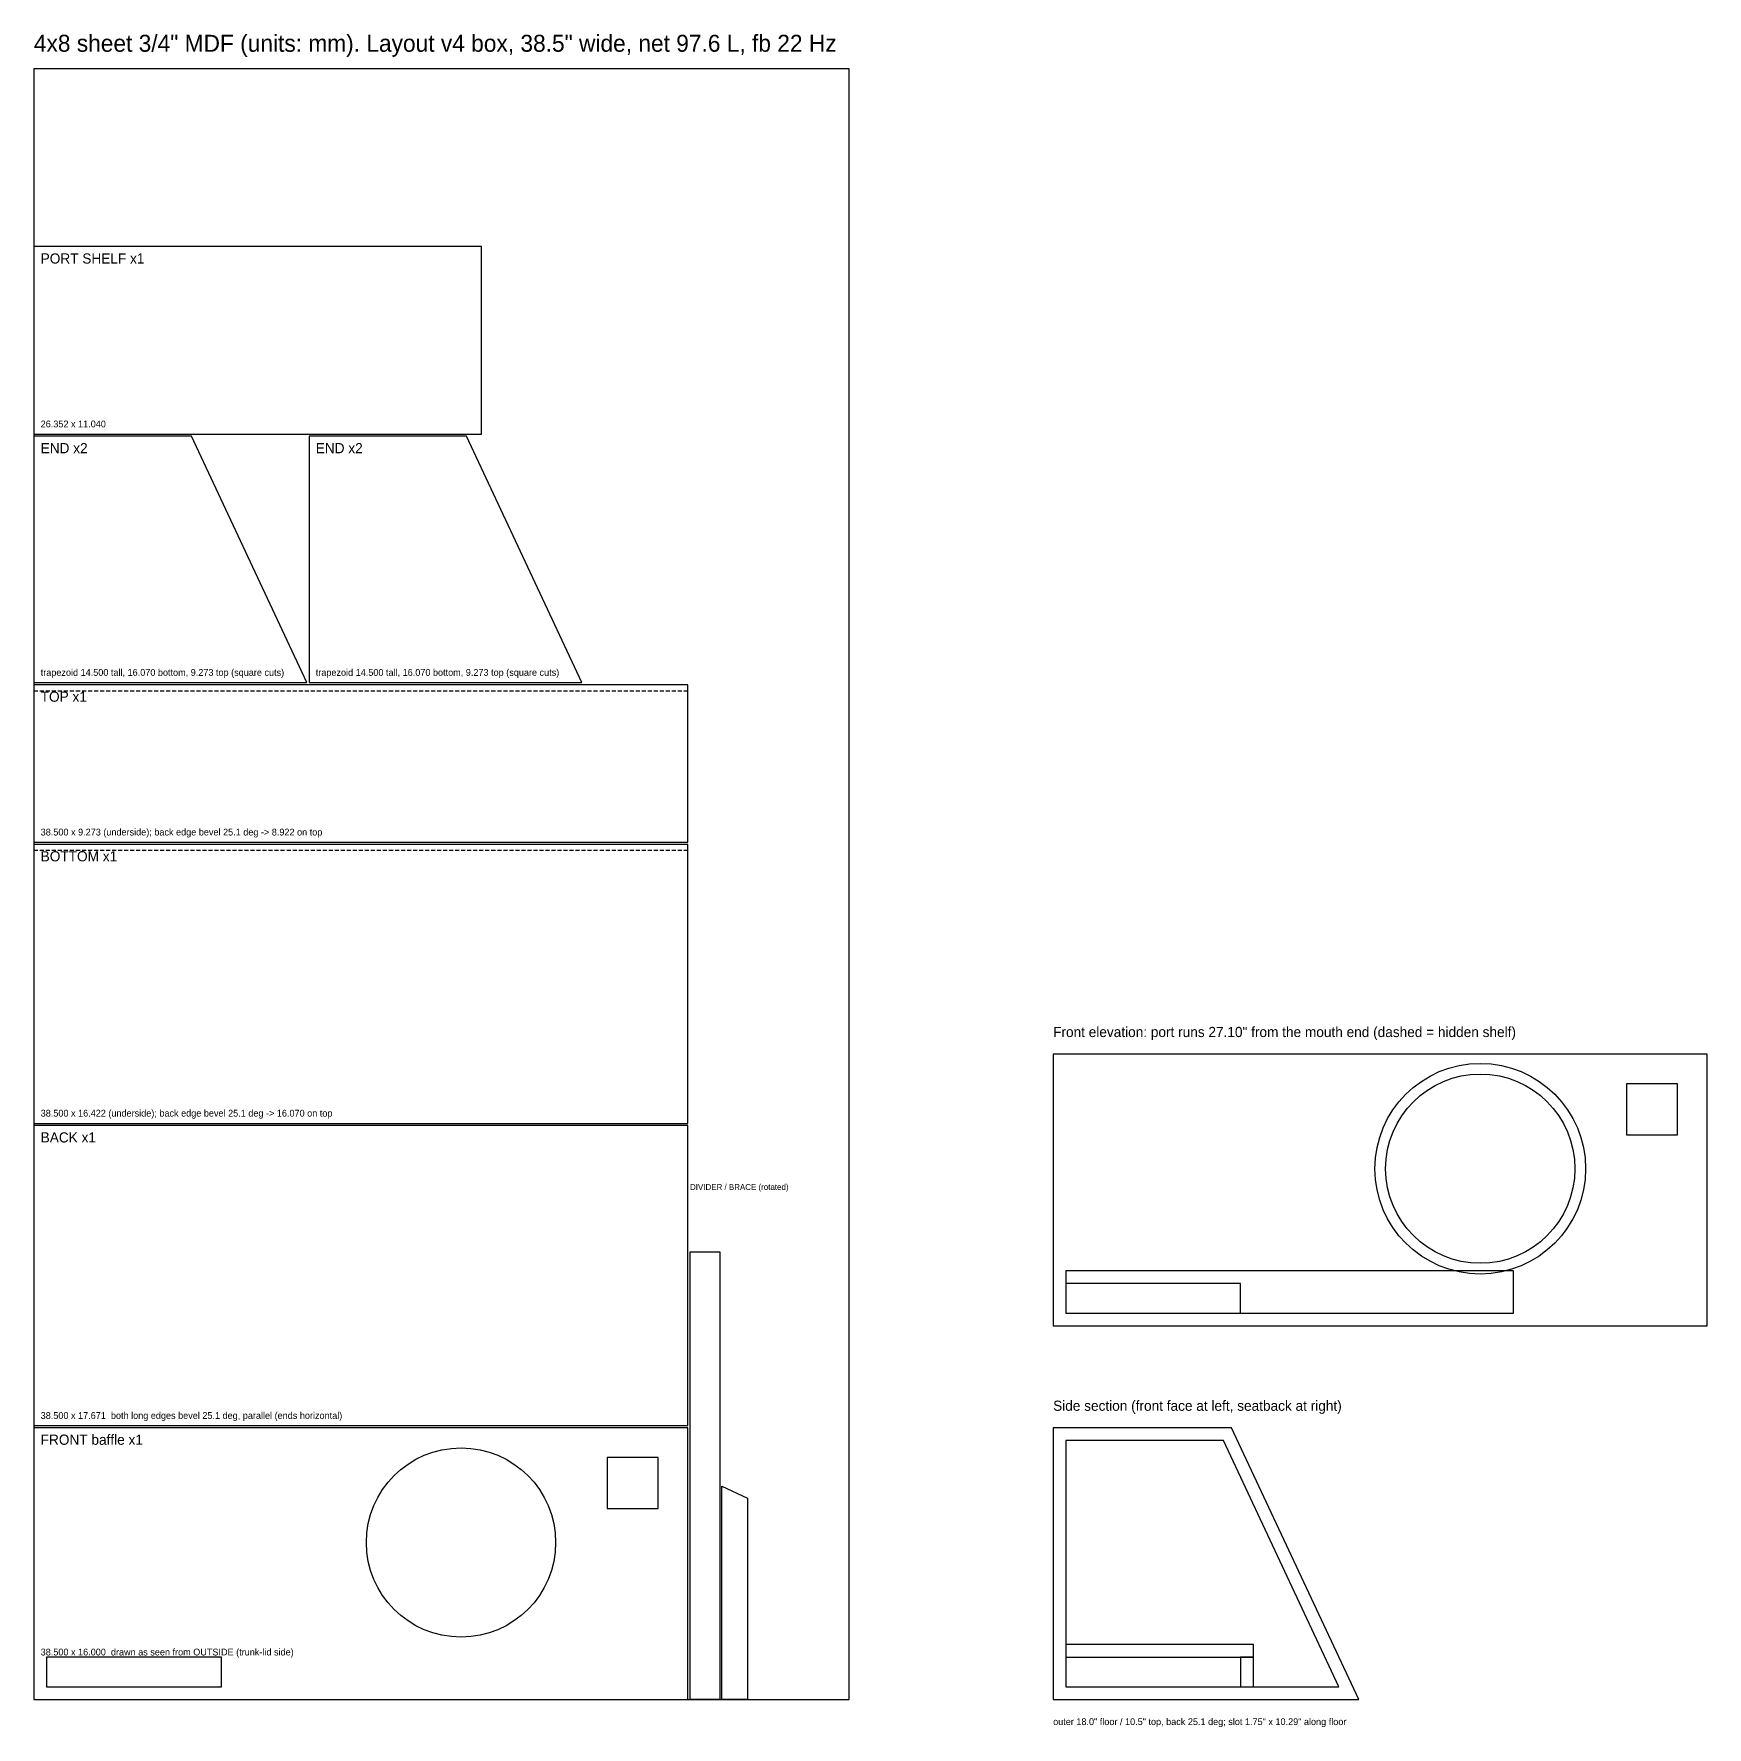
# Model space of a CAD drawing. Header units: millimetres. Extents: x 0 to 2502, y -41 to 2491.
import ezdxf

# ---------------------------------------------------------------- set-up
doc = ezdxf.new("R2010")
doc.units = ezdxf.units.MM
doc.linetypes.add('DASHED', pattern=[9, 6, -3])
for name, color, linetype in [('BEVEL', 3, 'CONTINUOUS'), ('CUT', 7, 'CONTINUOUS'), ('HOLES', 1, 'CONTINUOUS'), ('SHEET', 8, 'CONTINUOUS'), ('TEXT', 5, 'CONTINUOUS')]:
    doc.layers.add(name, color=color, linetype=linetype)

msp = doc.modelspace()

# ---------------------------------------------------------------- linework, layer by layer
at = {"layer": 'BEVEL', "linetype": 'DASHED'}
for p, q in [((0, 1508.5), (977.9, 1508.5)), ((0, 1269.8), (977.9, 1269.8))]:
    msp.add_line(p, q, dxfattribs=at)
at = {"layer": 'BEVEL'}
for p, q in [((2212.4, 641.3), (1543, 641.3)), ((1543, 641.3), (1543, 577.9)), ((2212.4, 577.9), (2212.4, 641.3)), ((1543, 577.9), (2212.4, 577.9))]:
    msp.add_line(p, q, dxfattribs=at)
at = {"layer": 'CUT'}
for p, q in [((669.3, 2172.5), (0, 2172.5)), ((0, 2172.5), (0, 1892.1)), ((669.3, 1892.1), (669.3, 2172.5)), ((0, 1892.1), (669.3, 1892.1)), ((235.5, 1888.9), (0, 1888.9)), ((0, 1888.9), (0, 1520.6)), ((408.2, 1520.6), (235.5, 1888.9)), ((646.9, 1888.9), (411.4, 1888.9)), ((411.4, 1888.9), (411.4, 1520.6)), ((819.5, 1520.6), (646.9, 1888.9)), ((0, 1520.6), (408.2, 1520.6)), ((411.4, 1520.6), (819.5, 1520.6)), ((977.9, 1517.4), (0, 1517.4)), ((0, 1517.4), (0, 1281.9)), ((977.9, 1281.9), (977.9, 1517.4)), ((0, 1281.9), (977.9, 1281.9)), ((977.9, 1278.7), (0, 1278.7)), ((0, 1278.7), (0, 861.6)), ((977.9, 861.6), (977.9, 1278.7)), ((0, 861.6), (977.9, 861.6)), ((977.9, 858.4), (0, 858.4)), ((0, 858.4), (0, 409.6)), ((977.9, 409.6), (977.9, 858.4)), ((981.1, 0), (981.1, 669.3)), ((981.1, 669.3), (1025.5, 669.3)), ((1025.5, 669.3), (1025.5, 0)), ((0, 409.6), (977.9, 409.6)), ((977.9, 406.4), (0, 406.4)), ((0, 406.4), (0, 0)), ((977.9, 0), (977.9, 406.4)), ((1028.7, 0), (1028.7, 318.9)), ((1028.7, 318.9), (1066.8, 301)), ((1066.8, 301), (1066.8, 0)), ((1823.5, 82.5), (1543, 82.5)), ((1543, 82.5), (1543, 63.5)), ((1823.5, 63.5), (1823.5, 82.5)), ((1543, 63.5), (1823.5, 63.5)), ((1823.5, 63.5), (1804.4, 63.5)), ((1804.4, 63.5), (1804.4, 19)), ((1823.5, 19), (1823.5, 63.5)), ((0, 0), (977.9, 0)), ((1025.5, 0), (981.1, 0)), ((1066.8, 0), (1028.7, 0)), ((1804.4, 19), (1823.5, 19))]:
    msp.add_line(p, q, dxfattribs=at)
at = {"layer": 'HOLES'}
for p, q in [((2457.4, 920.8), (2381.2, 920.8)), ((2381.2, 920.8), (2381.2, 844.5)), ((2457.4, 844.5), (2457.4, 920.8)), ((2381.2, 844.5), (2457.4, 844.5)), ((1804.4, 622.3), (1543, 622.3)), ((1543, 622.3), (1543, 577.9)), ((1804.4, 577.9), (1804.4, 622.3)), ((1543, 577.9), (1804.4, 577.9)), ((933.4, 361.9), (857.2, 361.9)), ((857.2, 361.9), (857.2, 285.8)), ((933.4, 285.8), (933.4, 361.9)), ((857.2, 285.8), (933.4, 285.8)), ((280.4, 63.5), (19, 63.5)), ((19, 63.5), (19, 19)), ((280.4, 19), (280.4, 63.5)), ((19, 19), (280.4, 19))]:
    msp.add_line(p, q, dxfattribs=at)
for centre in [(2162.7, 793.8), (638.7, 234.9)]:
    msp.add_circle(centre, 141.5, dxfattribs=at)
at = {"layer": 'SHEET'}
for p, q in [((1219.2, 2438.4), (0, 2438.4)), ((0, 2438.4), (0, 0)), ((1219.2, 0), (1219.2, 2438.4)), ((2501.9, 965.2), (1524, 965.2)), ((1524, 965.2), (1524, 558.8)), ((2501.9, 558.8), (2501.9, 965.2)), ((1524, 558.8), (2501.9, 558.8)), ((1790.7, 406.4), (1524, 406.4)), ((1524, 406.4), (1524, 0)), ((1981.2, 0), (1790.7, 406.4)), ((1778.6, 387.3), (1543, 387.3)), ((1543, 387.3), (1543, 19)), ((1951.2, 19), (1778.6, 387.3)), ((0, 0), (1219.2, 0)), ((1524, 0), (1981.2, 0)), ((1543, 19), (1951.2, 19))]:
    msp.add_line(p, q, dxfattribs=at)
msp.add_circle((2162.7, 793.8), 157.5, dxfattribs=at)

# ---------------------------------------------------------------- texts
at = {"layer": 'TEXT'}
for s, height, p in [('4x8 sheet 3/4" MDF (units: mm). Layout v4 box, 38.5" wide, net 97.6 L, fb 22 Hz', 25.4, (0, 2463.8)), ('PORT SHELF x1', 15.24, (10.2, 2147.1)), ('26.352 x 11.040', 10.16, (10.2, 1902.2)), ('END x2', 15.24, (10.2, 1863.5)), ('END x2', 15.24, (421.5, 1863.5)), ('trapezoid 14.500 tall, 16.070 bottom, 9.273 top (square cuts)', 10.16, (10.2, 1530.7)), ('trapezoid 14.500 tall, 16.070 bottom, 9.273 top (square cuts)', 10.16, (421.5, 1530.7)), ('TOP x1', 15.24, (10.2, 1492)), ('38.500 x 9.273 (underside); back edge bevel 25.1 deg -> 8.922 on top', 10.16, (10.2, 1292)), ('BOTTOM x1', 15.24, (10.2, 1253.3)), ('Front elevation: port runs 27.10" from the mouth end (dashed = hidden shelf)', 15.24, (1524, 990.6)), ('38.500 x 16.422 (underside); back edge bevel 25.1 deg -> 16.070 on top', 10.16, (10.2, 871.7)), ('BACK x1', 15.24, (10.2, 833)), ('DIVIDER / BRACE (rotated)', 8.89, (981.1, 762)), ('38.500 x 17.671  both long edges bevel 25.1 deg, parallel (ends horizontal)', 10.16, (10.2, 419.7)), ('Side section (front face at left, seatback at right)', 15.24, (1524, 431.8)), ('FRONT baffle x1', 15.24, (10.2, 381)), ('38.500 x 16.000  drawn as seen from OUTSIDE (trunk-lid side)', 10.16, (10.2, 66)), ('outer 18.0" floor / 10.5" top, back 25.1 deg; slot 1.75" x 10.29" along floor', 10.16, (1524, -38.1))]:
    msp.add_text(s, height=height, dxfattribs=at).set_placement(p)

doc.saveas('drawing.dxf')
